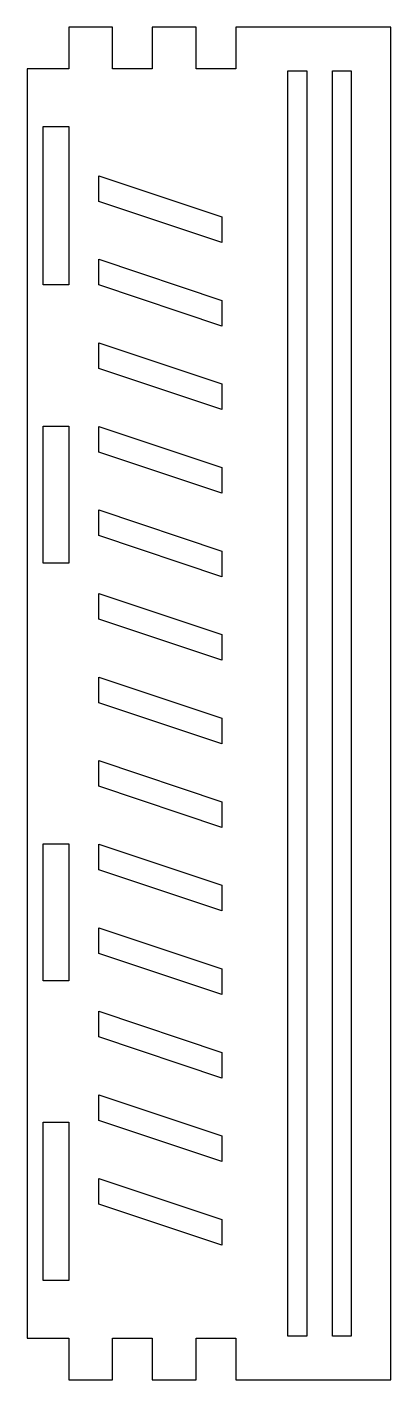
# Model space of a CAD drawing. Header units: millimetres. Extents: x -13.1 to 13.1, y -48.6 to 48.6.
import ezdxf

# ---------------------------------------------------------------- set-up
doc = ezdxf.new("R2010")
doc.units = ezdxf.units.MM
doc.layers.add('CUTOUTS', color=1, linetype='CONTINUOUS')
doc.layers.add('PERIMETER', color=5, linetype='CONTINUOUS')

msp = doc.modelspace()

# ---------------------------------------------------------------- linework, layer by layer
at = {"layer": 'CUTOUTS'}
for p, q in [((5.675, -45.425), (5.675, 45.425)), ((5.675, 45.425), (7.025, 45.425)), ((7.025, 45.425), (7.025, -45.425)), ((8.875, -45.425), (8.875, 45.425)), ((8.875, 45.425), (10.225, 45.425)), ((10.225, 45.425), (10.225, -45.425)), ((-11.925, 30.075), (-11.925, 41.425)), ((-11.925, 41.425), (-10.075, 41.425)), ((-10.075, 41.425), (-10.075, 30.075)), ((-7.925, 36.054), (-7.925, 37.896)), ((-7.925, 37.896), (0.925, 34.946)), ((0.925, 33.104), (-7.925, 36.054)), ((0.925, 34.946), (0.925, 33.104)), ((-7.925, 30.054), (-7.925, 31.896)), ((-7.925, 31.896), (0.925, 28.946)), ((-10.075, 30.075), (-11.925, 30.075)), ((0.925, 27.104), (-7.925, 30.054)), ((0.925, 28.946), (0.925, 27.104)), ((-7.925, 24.054), (-7.925, 25.896)), ((-7.925, 25.896), (0.925, 22.946)), ((0.925, 21.104), (-7.925, 24.054)), ((0.925, 22.946), (0.925, 21.104)), ((-11.925, 10.075), (-11.925, 19.925)), ((-11.925, 19.925), (-10.075, 19.925)), ((-10.075, 19.925), (-10.075, 10.075)), ((-7.925, 18.054), (-7.925, 19.896)), ((-7.925, 19.896), (0.925, 16.946)), ((0.925, 15.104), (-7.925, 18.054)), ((0.925, 16.946), (0.925, 15.104)), ((-7.925, 12.054), (-7.925, 13.896)), ((-7.925, 13.896), (0.925, 10.946)), ((0.925, 9.104), (-7.925, 12.054)), ((0.925, 10.946), (0.925, 9.104)), ((-10.075, 10.075), (-11.925, 10.075)), ((-7.925, 6.054), (-7.925, 7.896)), ((-7.925, 7.896), (0.925, 4.946)), ((0.925, 3.104), (-7.925, 6.054)), ((0.925, 4.946), (0.925, 3.104)), ((-7.925, 0.054), (-7.925, 1.896)), ((-7.925, 1.896), (0.925, -1.054)), ((0.925, -2.896), (-7.925, 0.054)), ((0.925, -1.054), (0.925, -2.896)), ((-7.925, -5.946), (-7.925, -4.104)), ((-7.925, -4.104), (0.925, -7.054)), ((0.925, -8.896), (-7.925, -5.946)), ((0.925, -7.054), (0.925, -8.896)), ((-11.925, -19.925), (-11.925, -10.075)), ((-11.925, -10.075), (-10.075, -10.075)), ((-10.075, -10.075), (-10.075, -19.925)), ((-7.925, -11.946), (-7.925, -10.104)), ((-7.925, -10.104), (0.925, -13.054)), ((0.925, -14.896), (-7.925, -11.946)), ((0.925, -13.054), (0.925, -14.896)), ((-7.925, -17.946), (-7.925, -16.104)), ((-7.925, -16.104), (0.925, -19.054)), ((0.925, -20.896), (-7.925, -17.946)), ((0.925, -19.054), (0.925, -20.896)), ((-10.075, -19.925), (-11.925, -19.925)), ((-7.925, -23.946), (-7.925, -22.104)), ((-7.925, -22.104), (0.925, -25.054)), ((0.925, -26.896), (-7.925, -23.946)), ((0.925, -25.054), (0.925, -26.896)), ((-7.925, -29.946), (-7.925, -28.104)), ((-7.925, -28.104), (0.925, -31.054)), ((-11.925, -41.425), (-11.925, -30.075)), ((-11.925, -30.075), (-10.075, -30.075)), ((-10.075, -30.075), (-10.075, -41.425)), ((0.925, -32.896), (-7.925, -29.946)), ((0.925, -31.054), (0.925, -32.896)), ((-7.925, -35.946), (-7.925, -34.104)), ((-7.925, -34.104), (0.925, -37.054)), ((0.925, -38.896), (-7.925, -35.946)), ((0.925, -37.054), (0.925, -38.896)), ((-10.075, -41.425), (-11.925, -41.425)), ((7.025, -45.425), (5.675, -45.425)), ((10.225, -45.425), (8.875, -45.425))]:
    msp.add_line(p, q, dxfattribs=at)
at = {"layer": 'PERIMETER'}
for p, q in [((-6.925, 45.575), (-6.925, 48.575)), ((-0.925, 45.575), (-0.925, 48.575)), ((-6.925, 48.575), (-10.075, 48.575)), ((-10.075, 48.575), (-10.075, 45.575)), ((-0.925, 48.575), (-4.075, 48.575)), ((-4.075, 48.575), (-4.075, 45.575)), ((13.075, 48.575), (1.925, 48.575)), ((1.925, 48.575), (1.925, 45.575)), ((13.075, -48.575), (13.075, 48.575)), ((-10.075, 45.575), (-13.075, 45.575)), ((-13.075, 45.575), (-13.075, -45.575)), ((-4.075, 45.575), (-6.925, 45.575)), ((1.925, 45.575), (-0.925, 45.575)), ((-13.075, -45.575), (-10.075, -45.575)), ((-10.075, -45.575), (-10.075, -48.575)), ((-6.925, -48.575), (-6.925, -45.575)), ((-6.925, -45.575), (-4.075, -45.575)), ((-4.075, -45.575), (-4.075, -48.575)), ((-0.925, -48.575), (-0.925, -45.575)), ((-0.925, -45.575), (1.925, -45.575)), ((1.925, -45.575), (1.925, -48.575)), ((-10.075, -48.575), (-6.925, -48.575)), ((-4.075, -48.575), (-0.925, -48.575)), ((1.925, -48.575), (13.075, -48.575))]:
    msp.add_line(p, q, dxfattribs=at)

doc.saveas('drawing.dxf')
